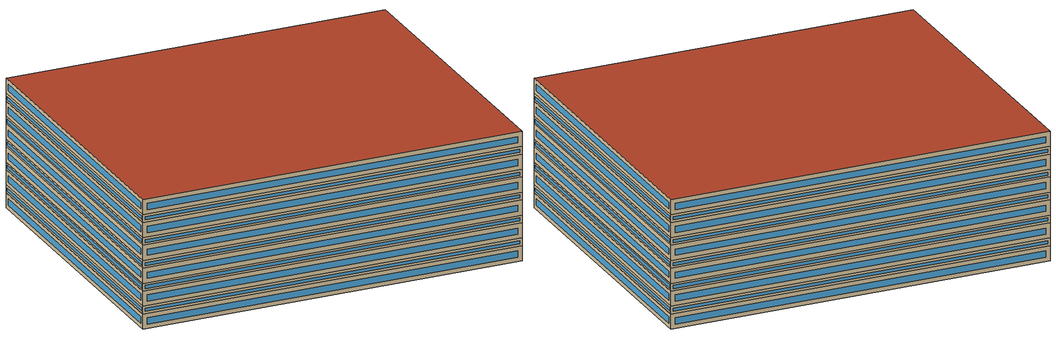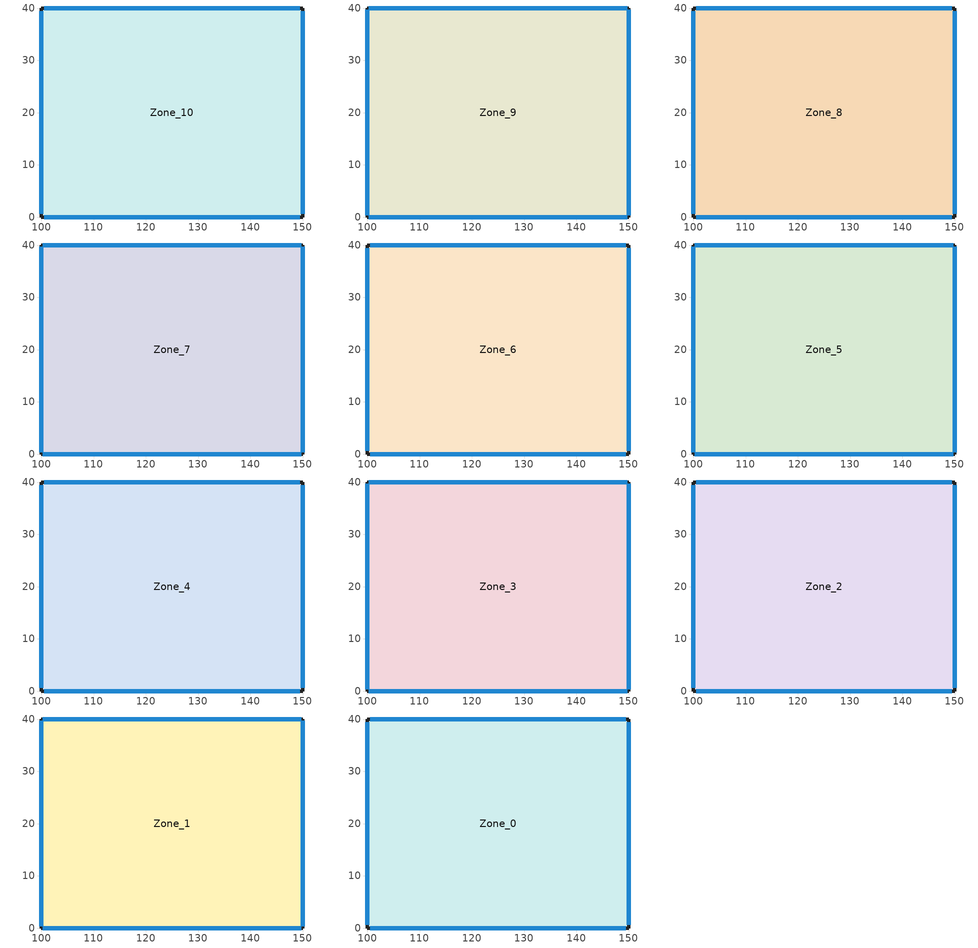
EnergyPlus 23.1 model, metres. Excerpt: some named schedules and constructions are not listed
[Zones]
Zone_10
 floor outside (90.1-2019 Nonresidential CZ 0 Exterior Floor (Mass)): 150,0 100,0 100,40 150,40 z0.5
 wall outside (90.1-2019 Nonresidential CZ 0 Exterior Wall (Mass)): 150,0 150,40 100,40 100,0 150,0 z0.5:2.5
 window (90.1-2019 Nonresidential CZ 0 Glazing (Operable)): 150,0.59 150,39.41 / 149.41,40 100.59,40 / 100,39.41 100,0.59 / 100.59,0 149.41,0 z1.09:1.91
Zone_9
 floor to Zone_10 (Interior Slab (Mass)_FLIPPED): 150,0 100,0 100,40 150,40 z2.5
 wall outside (90.1-2019 Nonresidential CZ 0 Exterior Wall (Mass)): 150,0 150,40 100,40 100,0 150,0 z2.5:3.5
 window (90.1-2019 Nonresidential CZ 0 Glazing (Operable)): 150,0.3 150,39.7 / 149.7,40 100.3,40 / 100,39.7 100,0.3 / 100.3,0 149.7,0 z2.8:3.2
Zone_8
 floor to Zone_9 (Interior Slab (Mass)_FLIPPED): 150,0 100,0 100,40 150,40 z3.5
 wall outside (90.1-2019 Nonresidential CZ 0 Exterior Wall (Mass)): 150,0 150,40 100,40 100,0 150,0 z3.5:5.5
 window (90.1-2019 Nonresidential CZ 0 Glazing (Operable)): 150,0.59 150,39.41 / 149.41,40 100.59,40 / 100,39.41 100,0.59 / 100.59,0 149.41,0 z4.09:4.91
Zone_7
 floor to Zone_8 (Interior Slab (Mass)_FLIPPED): 150,0 100,0 100,40 150,40 z5.5
 wall outside (90.1-2019 Nonresidential CZ 0 Exterior Wall (Mass)): 150,0 150,40 100,40 100,0 150,0 z5.5:6.5
 window (90.1-2019 Nonresidential CZ 0 Glazing (Operable)): 150,0.3 150,39.7 / 149.7,40 100.3,40 / 100,39.7 100,0.3 / 100.3,0 149.7,0 z5.8:6.2
Zone_6
 floor to Zone_7 (Interior Slab (Mass)_FLIPPED): 150,0 100,0 100,40 150,40 z6.5
 wall outside (90.1-2019 Nonresidential CZ 0 Exterior Wall (Mass)): 150,0 150,40 100,40 100,0 150,0 z6.5:8.5
 window (90.1-2019 Nonresidential CZ 0 Glazing (Operable)): 150,0.59 150,39.41 / 149.41,40 100.59,40 / 100,39.41 100,0.59 / 100.59,0 149.41,0 z7.09:7.91
Zone_5
 floor to Zone_6 (Interior Slab (Mass)_FLIPPED): 150,0 100,0 100,40 150,40 z8.5
 wall outside (90.1-2019 Nonresidential CZ 0 Exterior Wall (Mass)): 150,0 150,40 100,40 100,0 150,0 z8.5:9.5
 window (90.1-2019 Nonresidential CZ 0 Glazing (Operable)): 150,0.3 150,39.7 / 149.7,40 100.3,40 / 100,39.7 100,0.3 / 100.3,0 149.7,0 z8.8:9.2
Zone_4
 floor to Zone_5 (Interior Slab (Mass)_FLIPPED): 150,0 100,0 100,40 150,40 z9.5
 wall outside (90.1-2019 Nonresidential CZ 0 Exterior Wall (Mass)): 150,0 150,40 100,40 100,0 150,0 z9.5:11.5
 window (90.1-2019 Nonresidential CZ 0 Glazing (Operable)): 150,0.59 150,39.41 / 149.41,40 100.59,40 / 100,39.41 100,0.59 / 100.59,0 149.41,0 z10.09:10.91
Zone_3
 floor to Zone_4 (Interior Slab (Mass)_FLIPPED): 150,0 100,0 100,40 150,40 z11.5
 wall outside (90.1-2019 Nonresidential CZ 0 Exterior Wall (Mass)): 150,0 150,40 100,40 100,0 150,0 z11.5:12.5
 window (90.1-2019 Nonresidential CZ 0 Glazing (Operable)): 150,0.3 150,39.7 / 149.7,40 100.3,40 / 100,39.7 100,0.3 / 100.3,0 149.7,0 z11.8:12.2
Zone_2
 floor to Zone_3 (Interior Slab (Mass)_FLIPPED): 150,0 100,0 100,40 150,40 z12.5
 wall outside (90.1-2019 Nonresidential CZ 0 Exterior Wall (Mass)): 150,0 150,40 100,40 100,0 150,0 z12.5:14.5
 window (90.1-2019 Nonresidential CZ 0 Glazing (Operable)): 150,0.59 150,39.41 / 149.41,40 100.59,40 / 100,39.41 100,0.59 / 100.59,0 149.41,0 z13.09:13.91
Zone_1
 floor to Zone_2 (Interior Slab (Mass)_FLIPPED): 150,0 100,0 100,40 150,40 z14.5
 wall outside (90.1-2019 Nonresidential CZ 0 Exterior Wall (Mass)): 150,0 150,40 100,40 100,0 150,0 z14.5:15.5
 window (90.1-2019 Nonresidential CZ 0 Glazing (Operable)): 150,0.3 150,39.7 / 149.7,40 100.3,40 / 100,39.7 100,0.3 / 100.3,0 149.7,0 z14.8:15.2
Zone_0
 floor to Zone_1 (Interior Slab (Mass)_FLIPPED): 150,0 100,0 100,40 150,40 z15.5
 wall outside (90.1-2019 Nonresidential CZ 0 Exterior Wall (Mass)): 150,0 150,40 100,40 100,0 150,0 z15.5:17.5
 window (90.1-2019 Nonresidential CZ 0 Glazing (Operable)): 150,0.59 150,39.41 / 149.41,40 100.59,40 / 100,39.41 100,0.59 / 100.59,0 149.41,0 z16.09:16.91
 roof outside (90.1-2019 Nonresidential CZ 0 Exterior Roof (Mass)): 150,0 150,40 100,40 100,0 z17.5
[Schedule:Week:Daily]
NatVentAvail_Zone_7_4: cd11a6d8-bab4-492a-9d1e-e542a4290711, ddddd88b-f37b-4b9b-9d07-3f036db0d2e3, d577d9b9-fdf8-434b-9f1a-40dde07e740e, da89acfc-d4c3-4f8d-9266-3254bd4261c6, ea26364a-384e-46ea-86c5-f9ef55a1e0d9, 0046e9bb-95bd-46a8-b9cc-78eefbc4e09e, ddddd88b-f37b-4b9b-9d07-3f036db0d2e3, cd11a6d8-bab4-492a-9d1e-e542a4290711, cd11a6d8-bab4-492a-9d1e-e542a4290711, cd11a6d8-bab4-492a-9d1e-e542a4290711, cd11a6d8-bab4-492a-9d1e-e542a4290711, cd11a6d8-bab4-492a-9d1e-e542a4290711
NatVentAvail_Zone_7_5: e7683f5f-0d3e-4122-b158-8df8f27fb22b, 8d6bacef-d121-4153-836b-d43db98e2268, c727dada-baa6-44d5-afff-46116fca0f88, e0e91d45-8302-41d6-8f1b-49fabdfba644, 63461c41-86a0-4d01-9f80-0e7ab8e2172f, c38ed216-7daa-4708-9e97-6597667791bb, fbd1d3f1-d7be-4ba4-84a3-233671e34556, e7683f5f-0d3e-4122-b158-8df8f27fb22b, e7683f5f-0d3e-4122-b158-8df8f27fb22b, e7683f5f-0d3e-4122-b158-8df8f27fb22b, e7683f5f-0d3e-4122-b158-8df8f27fb22b, e7683f5f-0d3e-4122-b158-8df8f27fb22b
NatVentAvail_Zone_7_6: 2012a289-c582-4713-8f79-0cada1ee59fe, 61b357f4-f6e6-4925-b387-1de39b7cc1fa, 16310482-787f-4f32-b917-9f2f256dd326, 2bca3579-0208-424a-9a2d-2c40d479f3e5, ee077d23-dd4c-430a-8633-dff9cec15da0, 0155e498-0233-495b-9139-34c61e2aa167, b1ff2ce5-6a89-443a-8d96-e35d44eaa55e, 2012a289-c582-4713-8f79-0cada1ee59fe, 2012a289-c582-4713-8f79-0cada1ee59fe, 2012a289-c582-4713-8f79-0cada1ee59fe, 2012a289-c582-4713-8f79-0cada1ee59fe, 2012a289-c582-4713-8f79-0cada1ee59fe
NatVentAvail_Zone_7_7: 441a60de-76e6-41d9-8fc4-b36bc8ad0eb9, 9c5eb7dc-428e-493d-ad37-161b3c253e11, a5b9ead5-cfc9-4336-bdbb-d0b8135e721f, 1487529c-c1a6-49f0-ba0b-ab5e9efc28d4, bb2bd257-2340-4716-afae-4da5e56529e5, 8cd03d6d-238c-4511-812c-1433cf541540, 8cc6b32d-6a8d-40f0-b2ac-fabc4573d05e, 441a60de-76e6-41d9-8fc4-b36bc8ad0eb9, 441a60de-76e6-41d9-8fc4-b36bc8ad0eb9, 441a60de-76e6-41d9-8fc4-b36bc8ad0eb9, 441a60de-76e6-41d9-8fc4-b36bc8ad0eb9, 441a60de-76e6-41d9-8fc4-b36bc8ad0eb9
NatVentAvail_Zone_7_8: 9e5a9277-8138-496c-9870-aba054b8bbb3, cc070876-0b8b-4729-b892-d7a399babd0d, e7384085-cd6c-491b-a54b-07c8b07f2257, 0553d18e-29e9-41c0-aea9-9765b4be9c8a, 0701a870-545e-4978-9d7f-aedff17e0eff, f5d92141-383b-489d-96bc-80b6229a566e, 3c8b651d-c98e-4425-a7c7-2414b5bc7adb, 9e5a9277-8138-496c-9870-aba054b8bbb3, 9e5a9277-8138-496c-9870-aba054b8bbb3, 9e5a9277-8138-496c-9870-aba054b8bbb3, 9e5a9277-8138-496c-9870-aba054b8bbb3, 9e5a9277-8138-496c-9870-aba054b8bbb3
NatVentAvail_Zone_7_9: 5d816ed7-7ec9-4921-8c64-4ab1ba523694, 5706f158-a4fa-4eb1-9bf6-1d89ef393a92, 3c8b651d-c98e-4425-a7c7-2414b5bc7adb, 90e9008a-d9ee-4a4a-ad77-8e75c3ea5551, bcbe1dac-ba0a-4867-b969-050dd3c67b92, 861d7f75-d597-4b61-a670-80d24de7f505, 533eb107-4d55-4b3d-b9c1-9081a1b2ad70, 5d816ed7-7ec9-4921-8c64-4ab1ba523694, 5d816ed7-7ec9-4921-8c64-4ab1ba523694, 5d816ed7-7ec9-4921-8c64-4ab1ba523694, 5d816ed7-7ec9-4921-8c64-4ab1ba523694, 5d816ed7-7ec9-4921-8c64-4ab1ba523694
NatVentAvail_Zone_7_10: 29761272-e0ad-41cc-b166-6d65ba07453a, 3c8b651d-c98e-4425-a7c7-2414b5bc7adb, 5442293f-f91a-44d3-aca9-54e1044a5361, 228d463a-bd59-4096-96db-764a2e6041d5, 5f05e015-a1a5-43ac-91ea-b073f0a32884, c8410929-2962-4582-9b9e-6fef1bb27cd6, e46c92d8-9320-4969-bb58-45d195726c85, 29761272-e0ad-41cc-b166-6d65ba07453a, 29761272-e0ad-41cc-b166-6d65ba07453a, 29761272-e0ad-41cc-b166-6d65ba07453a, 29761272-e0ad-41cc-b166-6d65ba07453a, 29761272-e0ad-41cc-b166-6d65ba07453a
NatVentAvail_Zone_7_11: 3c8b651d-c98e-4425-a7c7-2414b5bc7adb, 8a0b7107-8c65-429b-9f7a-174384472d6b, 51510923-d556-40c4-8523-ab76850dcf2d, abd7b270-852f-4712-85e1-38d5c272b64e, 03efa6d5-eb4d-45a4-aeba-88b06c3680c1, bf260229-1670-42ea-b5f7-5926d781914f, 38b442d9-42bd-49e2-9b0e-d9eacc9469b6, 3c8b651d-c98e-4425-a7c7-2414b5bc7adb, 3c8b651d-c98e-4425-a7c7-2414b5bc7adb, 3c8b651d-c98e-4425-a7c7-2414b5bc7adb, 3c8b651d-c98e-4425-a7c7-2414b5bc7adb, 3c8b651d-c98e-4425-a7c7-2414b5bc7adb
NatVentAvail_Zone_7_12: 5486d40b-60dd-43bb-90ff-bdbaf3b1c0cc, 16dfc5ad-2d77-4d44-8b7b-ffe988ac7b98, 44794eae-6624-4630-b60d-3a43cc081643, 36b5e332-80bd-47ca-b256-b5ccfd1804e3, b16cacf9-4dbe-4619-8d1e-a936f71a4e2a, cf064be3-f906-4d87-920c-62beb6c4aece, 34023c66-c1a8-42af-ad6d-a534260bd086, 5486d40b-60dd-43bb-90ff-bdbaf3b1c0cc, 5486d40b-60dd-43bb-90ff-bdbaf3b1c0cc, 5486d40b-60dd-43bb-90ff-bdbaf3b1c0cc, 5486d40b-60dd-43bb-90ff-bdbaf3b1c0cc, 5486d40b-60dd-43bb-90ff-bdbaf3b1c0cc
NatVentAvail_Zone_7_13: 5c3b286f-1d26-4d4e-99fb-e6666a114488, 389d1706-ea7a-4fec-bf17-04ad5032a252, e1e185e6-d1d1-4fb3-a614-2d222b9df8ed, ce19ea9c-11f0-443f-8a07-bc1764a020de, c3f9e9fc-4c1d-4a4f-92d3-65145de2192d, 1d3275e5-c30b-43f7-ac50-d3cffa74311b, 9eaab3bd-a969-475b-a4f9-b240ccb4fb1c, 5c3b286f-1d26-4d4e-99fb-e6666a114488, 5c3b286f-1d26-4d4e-99fb-e6666a114488, 5c3b286f-1d26-4d4e-99fb-e6666a114488, 5c3b286f-1d26-4d4e-99fb-e6666a114488, 5c3b286f-1d26-4d4e-99fb-e6666a114488
NatVentAvail_Zone_7_14: 6aa7ceb0-05ec-4df6-8b5e-9304e8ae0848, 5b8156b7-62de-4e90-90f7-688594c08240, 25f348e3-88a7-4637-ac97-b21f32f00591, dd50aba4-0840-4921-93eb-a2a34588f9db, f4c6a370-7503-451f-a317-5b892f8fed1f, d944d27d-fa58-436f-9891-4d6468ff006a, 0801755e-3a14-4d28-b190-51b65b7c6972, 6aa7ceb0-05ec-4df6-8b5e-9304e8ae0848, 6aa7ceb0-05ec-4df6-8b5e-9304e8ae0848, 6aa7ceb0-05ec-4df6-8b5e-9304e8ae0848, 6aa7ceb0-05ec-4df6-8b5e-9304e8ae0848, 6aa7ceb0-05ec-4df6-8b5e-9304e8ae0848
NatVentAvail_Zone_7_15: 4d790352-f241-4465-a1c9-8d3fa905b37d, b5cbda66-2a4b-44b2-9427-f97161779084, 81ee3beb-e6c9-4c8a-94a6-eea2ce6ca127, 0fe831b4-e945-4b21-ac06-86a2e420b340, 107dd9b6-99c2-454c-98bf-151203f193b4, 965dfd98-d897-4b1b-82d7-6d190c2a5783, 981da446-f661-418b-bad6-c44da85f8fd6, 4d790352-f241-4465-a1c9-8d3fa905b37d, 4d790352-f241-4465-a1c9-8d3fa905b37d, 4d790352-f241-4465-a1c9-8d3fa905b37d, 4d790352-f241-4465-a1c9-8d3fa905b37d, 4d790352-f241-4465-a1c9-8d3fa905b37d
NatVentAvail_Zone_7_16: 36b6b573-4a96-4d0b-8e77-efa3b74ed80b, 0a688ba4-f194-48fc-bb29-99affeb4ab32, ab9ab2d3-8e51-4791-8a28-84e0216b49d3, 464cafb1-38df-4720-87f8-e1bb1a74a3ea, b12b8b05-7687-4f5f-b68b-0984655fbda7, afb21ea7-b0eb-4651-8a09-86541ffde80d, 35d706db-c863-4c91-84cc-fd7ea19d3668, 36b6b573-4a96-4d0b-8e77-efa3b74ed80b, 36b6b573-4a96-4d0b-8e77-efa3b74ed80b, 36b6b573-4a96-4d0b-8e77-efa3b74ed80b, 36b6b573-4a96-4d0b-8e77-efa3b74ed80b, 36b6b573-4a96-4d0b-8e77-efa3b74ed80b
NatVentAvail_Zone_7_17: 6ae1636e-50b3-4744-9ed0-72bb3a42bc24, 9f79c3d5-9f57-4e58-b64b-06712d6750b4, 97cf40db-42a0-4674-b331-b7e7e0212a66, e7a281bd-52c2-46c5-981f-dd0cb92ea178, 7f67dde3-fd44-43a5-ae8e-7bce3e8b8209, 7fdfdc23-0243-4143-a8e6-868808dfdf1d, 0d68053c-4ef4-483f-9c57-2b8f5c96b454, 6ae1636e-50b3-4744-9ed0-72bb3a42bc24, 6ae1636e-50b3-4744-9ed0-72bb3a42bc24, 6ae1636e-50b3-4744-9ed0-72bb3a42bc24, 6ae1636e-50b3-4744-9ed0-72bb3a42bc24, 6ae1636e-50b3-4744-9ed0-72bb3a42bc24
NatVentAvail_Zone_7_18: 5113a5bf-3636-4123-859d-b40991536007, 0df1e188-010b-43fc-a4f3-94dedfedb555, a66d3784-76fb-480e-9c5c-eacac7354f4e, 5113a5bf-3636-4123-859d-b40991536007, a38c40e8-4b9f-40cc-89c9-3f527a651479, ce39c80a-dfce-4739-b439-57e8b3f316f5, 1e8849f0-73f7-4f86-958c-54813f378a1c, 5113a5bf-3636-4123-859d-b40991536007, 5113a5bf-3636-4123-859d-b40991536007, 5113a5bf-3636-4123-859d-b40991536007, 5113a5bf-3636-4123-859d-b40991536007, 5113a5bf-3636-4123-859d-b40991536007
NatVentAvail_Zone_7_19: c13c6df3-21c5-4717-808f-02a3021f502a, 305d7304-1fed-4c40-adf9-8c9eb345a468, 77b4f36d-e4f1-4b57-99db-5acffe8e3edd, 33e826da-1d74-467d-9500-9a01f19572ca, 5947a85f-327f-4c9e-b6ca-9c558c75b040, 404f14c3-9a89-4b0e-b94c-c49ec595336b, dc2885b1-d152-4bc4-bffc-7600fb6e98eb, c13c6df3-21c5-4717-808f-02a3021f502a, c13c6df3-21c5-4717-808f-02a3021f502a, c13c6df3-21c5-4717-808f-02a3021f502a, c13c6df3-21c5-4717-808f-02a3021f502a, c13c6df3-21c5-4717-808f-02a3021f502a
NatVentAvail_Zone_7_20: 217e7899-5055-4b25-ac84-e2c41d29c7c9, 7689447a-75ff-4315-9298-2fef36f5e542, c13c6df3-21c5-4717-808f-02a3021f502a, 39518dd0-0a15-466f-8698-f2fcd11dc8e4, dac235e0-7113-4277-a2cd-19b58b9e29c5, 0c8ffd00-6de5-4edf-91cc-03f62ec489fd, 514084f3-612d-4528-b355-44eccd3a25ff, 217e7899-5055-4b25-ac84-e2c41d29c7c9, 217e7899-5055-4b25-ac84-e2c41d29c7c9, 217e7899-5055-4b25-ac84-e2c41d29c7c9, 217e7899-5055-4b25-ac84-e2c41d29c7c9, 217e7899-5055-4b25-ac84-e2c41d29c7c9
NatVentAvail_Zone_7_21: bbdb9603-99d2-4945-a40f-8860eb3ecb7d, 8d6bacef-d121-4153-836b-d43db98e2268, 94c58baa-f86b-4e07-865e-fc9b777fd29d, 61f6c040-2eff-4334-87d1-fc18078c5b4d, 59482c30-193f-4170-9cd4-c04cce58f25a, dff8ce78-3911-4fba-817b-a22ae2c3f98f, f5549e9f-609d-44f8-a2a9-94b6d35d4bca, bbdb9603-99d2-4945-a40f-8860eb3ecb7d, bbdb9603-99d2-4945-a40f-8860eb3ecb7d, bbdb9603-99d2-4945-a40f-8860eb3ecb7d, bbdb9603-99d2-4945-a40f-8860eb3ecb7d, bbdb9603-99d2-4945-a40f-8860eb3ecb7d
NatVentAvail_Zone_7_22: a7ceca8a-c546-48e0-a49a-66e985bab7ce, 4c31b20d-aebd-454c-a06c-ca2151f39a32, d2448db6-488a-4a78-88ed-6c50265b5727, fddbf843-3269-4088-a56a-ea9a8b57fce7, a091f151-3cc8-4179-bd07-ea14b89d2584, 309667cc-af2f-4954-85bc-5c148a350b4a, f7465ff5-cc3b-4403-82c9-82521ef3cb90, a7ceca8a-c546-48e0-a49a-66e985bab7ce, a7ceca8a-c546-48e0-a49a-66e985bab7ce, a7ceca8a-c546-48e0-a49a-66e985bab7ce, a7ceca8a-c546-48e0-a49a-66e985bab7ce, a7ceca8a-c546-48e0-a49a-66e985bab7ce
NatVentAvail_Zone_7_23: a37b6e2a-0b01-4be9-abde-c9a7e50fff57, 64af5c70-5bf6-4414-868a-aae0d8de75f1, d2753aed-8bd0-44d8-b8ba-95bffa349c98, e2d6ea25-2069-40e1-ac35-d38591f07445, ecf8494b-724b-47e2-93fa-eef81896fb22, 675fdf3b-1948-4db6-8461-dd9e7f851686, bfd27253-1e88-4db9-a547-6b67a0326282, a37b6e2a-0b01-4be9-abde-c9a7e50fff57, a37b6e2a-0b01-4be9-abde-c9a7e50fff57, a37b6e2a-0b01-4be9-abde-c9a7e50fff57, a37b6e2a-0b01-4be9-abde-c9a7e50fff57, a37b6e2a-0b01-4be9-abde-c9a7e50fff57
NatVentAvail_Zone_7_24: b93c05da-d4b0-4c7a-b758-abe094ef43ff, f001b130-6864-4a26-a186-3d0550707097, 260bea38-ade5-45ec-9420-220252a88d2f, 67cfce1b-67b5-408d-83be-aefd08ee203e, 616ad2bf-a039-41cd-b244-2cab9aa1ef49, 6fb2b325-2aa9-4cae-8f23-e3aefd9e032a, f981b8bb-7628-4128-9e6d-447b9c2dce20, b93c05da-d4b0-4c7a-b758-abe094ef43ff, b93c05da-d4b0-4c7a-b758-abe094ef43ff, b93c05da-d4b0-4c7a-b758-abe094ef43ff, b93c05da-d4b0-4c7a-b758-abe094ef43ff, b93c05da-d4b0-4c7a-b758-abe094ef43ff
NatVentAvail_Zone_7_25: 7f40aeb7-40bd-43a4-87c5-829052f96f2a, fc1c15fd-3dac-4f9e-ac78-36abc2bbc8bd, 2b397f9f-8be1-4396-8707-4f27285c48cf, 2e93ee6d-e37c-44d7-8bca-475cb316ff39, 990738c9-1a13-4dbd-9950-d3bd443f5e2b, 8eabed46-931b-45d4-8ea9-f741d7afc4ee, 0f4a1411-a0a9-40aa-88fc-0aff350cfef5, 7f40aeb7-40bd-43a4-87c5-829052f96f2a, 7f40aeb7-40bd-43a4-87c5-829052f96f2a, 7f40aeb7-40bd-43a4-87c5-829052f96f2a, 7f40aeb7-40bd-43a4-87c5-829052f96f2a, 7f40aeb7-40bd-43a4-87c5-829052f96f2a
NatVentAvail_Zone_7_26: 7254c260-7541-4c19-9257-f388feefce90, 975aa7ff-02eb-483d-be76-ad0f34c29852, 97f5443f-9b6a-4775-b046-c8568bd01e0e, a2dfd73e-951b-468a-ac48-e4751dea54f7, c8cd9b5a-f22e-4921-ae7e-5881e1d37cd3, 00fdeef9-6faa-4273-8460-125f11a61146, 1a595c09-6183-4eb8-a685-57b04c73c9bf, 7254c260-7541-4c19-9257-f388feefce90, 7254c260-7541-4c19-9257-f388feefce90, 7254c260-7541-4c19-9257-f388feefce90, 7254c260-7541-4c19-9257-f388feefce90, 7254c260-7541-4c19-9257-f388feefce90
NatVentAvail_Zone_7_27: 288ad74d-457c-4b72-9a9f-1c8f54eba1e6, e2d2d475-c66f-411f-936a-7c8e9b585f2b, cb7e893d-69a6-4bff-9fac-7a9847c9e681, ee3fedfa-7a07-4b64-ba15-c7b13fa5883b, 5469c3c0-8e1c-48d1-910a-f3cba5436e64, a8e89225-d9eb-4a0a-a856-771d4e6f2f2c, 06ad9c30-ef6e-47a1-a0b0-9599dd31f448, 288ad74d-457c-4b72-9a9f-1c8f54eba1e6, 288ad74d-457c-4b72-9a9f-1c8f54eba1e6, 288ad74d-457c-4b72-9a9f-1c8f54eba1e6, 288ad74d-457c-4b72-9a9f-1c8f54eba1e6, 288ad74d-457c-4b72-9a9f-1c8f54eba1e6
NatVentAvail_Zone_7_28: d80e90af-589b-43bb-b88a-c8fc7f86555a, e2495a7b-3557-4f34-a79a-8bb84a395f04, a6f10251-181e-4d9f-8642-d4905c0fa19c, 83df80be-4a06-49b6-abc3-09a4a07ff74b, e7a281bd-52c2-46c5-981f-dd0cb92ea178, 3a408d6b-6706-4f19-9da4-175efdc346c1, bbdb9603-99d2-4945-a40f-8860eb3ecb7d, d80e90af-589b-43bb-b88a-c8fc7f86555a, d80e90af-589b-43bb-b88a-c8fc7f86555a, d80e90af-589b-43bb-b88a-c8fc7f86555a, d80e90af-589b-43bb-b88a-c8fc7f86555a, d80e90af-589b-43bb-b88a-c8fc7f86555a
NatVentAvail_Zone_7_29: 76ea2deb-3a98-498d-b5d3-83188b9adfd5, 51b88822-a988-4789-91b6-81b324833c6f, 24ed91e4-add4-4406-9937-6e0c70eb6394, 49316db7-593b-4673-a474-59197a7b1b01, e7a281bd-52c2-46c5-981f-dd0cb92ea178, e7a281bd-52c2-46c5-981f-dd0cb92ea178, 5ff06012-698c-4b8d-92ce-bd57898b1fdf, 76ea2deb-3a98-498d-b5d3-83188b9adfd5, 76ea2deb-3a98-498d-b5d3-83188b9adfd5, 76ea2deb-3a98-498d-b5d3-83188b9adfd5, 76ea2deb-3a98-498d-b5d3-83188b9adfd5, 76ea2deb-3a98-498d-b5d3-83188b9adfd5
NatVentAvail_Zone_7_30: 6d4f6ddf-91d3-466e-917f-9082039be961, 3c8b651d-c98e-4425-a7c7-2414b5bc7adb, 88ce0cd5-ef56-4b29-860a-b077dc0acaac, 19ab8196-e835-4e14-8224-0e0e2faa170b, 51bea33f-3ec7-47fd-b0b6-314792ea5e7d, 4a491d06-1568-4bd6-ad5c-b0ddd39c625f, 09d4aaac-a222-403c-96c6-562b6c143c8e, 6d4f6ddf-91d3-466e-917f-9082039be961, 6d4f6ddf-91d3-466e-917f-9082039be961, 6d4f6ddf-91d3-466e-917f-9082039be961, 6d4f6ddf-91d3-466e-917f-9082039be961, 6d4f6ddf-91d3-466e-917f-9082039be961
NatVentAvail_Zone_7_31: 08b02658-76b2-4b86-bd93-ddacbb11fa89, 39518dd0-0a15-466f-8698-f2fcd11dc8e4, 24ed91e4-add4-4406-9937-6e0c70eb6394, 8e26ca55-ed77-4f99-8675-7e725032b6c5, 56324009-1315-4375-bfbb-6722f60f8826, 3ea86236-a702-47e3-8e0d-a12033049186, 59f253c3-886c-497e-8655-a8acbb058e50, 08b02658-76b2-4b86-bd93-ddacbb11fa89, 08b02658-76b2-4b86-bd93-ddacbb11fa89, 08b02658-76b2-4b86-bd93-ddacbb11fa89, 08b02658-76b2-4b86-bd93-ddacbb11fa89, 08b02658-76b2-4b86-bd93-ddacbb11fa89
NatVentAvail_Zone_7_32: bfbba250-1cfe-49cc-baa1-2a7f3d2062b8, 64e8c2a3-39b4-4f80-b981-4350c4fa29a9, bde229f1-f247-4455-9d0f-cf9f7d2f75bd, 3ead279e-94c7-4aca-9ef9-97f1ea18fa04, 61543029-a467-43b4-84b0-0e6fa0097de7, 967d349e-d181-4d60-a15c-066234133871, f8ea0cde-5d29-42fe-99d1-4bdac3931485, bfbba250-1cfe-49cc-baa1-2a7f3d2062b8, bfbba250-1cfe-49cc-baa1-2a7f3d2062b8, bfbba250-1cfe-49cc-baa1-2a7f3d2062b8, bfbba250-1cfe-49cc-baa1-2a7f3d2062b8, bfbba250-1cfe-49cc-baa1-2a7f3d2062b8
NatVentAvail_Zone_7_33: 9d8af321-a780-4590-8d0e-a462cbd2782f, b331773e-9563-404a-8105-c508cc4a80a7, 105e578c-39fa-415f-b716-2e00edc91201, 4e189082-ce70-4316-bac2-4349eb797ff1, 7cb3a097-342b-4ee2-8d1c-7d726f142fce, 94c58baa-f86b-4e07-865e-fc9b777fd29d, c78975c9-af95-438a-b1b9-3ec9c43d1728, 9d8af321-a780-4590-8d0e-a462cbd2782f, 9d8af321-a780-4590-8d0e-a462cbd2782f, 9d8af321-a780-4590-8d0e-a462cbd2782f, 9d8af321-a780-4590-8d0e-a462cbd2782f, 9d8af321-a780-4590-8d0e-a462cbd2782f
NatVentAvail_Zone_7_34: 19656c4a-73a8-42ce-bc73-1936e13a9b17, a5eed6eb-7845-4bce-a64f-499fe1fc977d, f5dad141-542a-48d2-b0c4-1b4ec5e46d7d, 9329e68a-2e65-4d1e-9fd8-4b7cfb59a1c5, 9945b6db-7c43-4eef-b257-461fecd890eb, e0b4ecd6-dd4a-461d-a41e-b6066fcd006b, 8c8cd6b4-05ff-423a-a179-7f283f102131, 19656c4a-73a8-42ce-bc73-1936e13a9b17, 19656c4a-73a8-42ce-bc73-1936e13a9b17, 19656c4a-73a8-42ce-bc73-1936e13a9b17, 19656c4a-73a8-42ce-bc73-1936e13a9b17, 19656c4a-73a8-42ce-bc73-1936e13a9b17
NatVentAvail_Zone_7_35: 3e52ead4-57af-4b8b-a33e-194f56119c82, 994c9187-010f-49c9-a565-14e2f839baa9, 3ae7b580-9877-4d38-86a1-b7ff7554ca40, c5aeec02-a43e-4bac-ba74-ecad6c466308, b1ff2ce5-6a89-443a-8d96-e35d44eaa55e, 08cdff39-bd2a-43c5-aa59-b8ef5b7663d0, f6db0dd1-6b82-4d6d-9330-5ccdcdecd233, 3e52ead4-57af-4b8b-a33e-194f56119c82, 3e52ead4-57af-4b8b-a33e-194f56119c82, 3e52ead4-57af-4b8b-a33e-194f56119c82, 3e52ead4-57af-4b8b-a33e-194f56119c82, 3e52ead4-57af-4b8b-a33e-194f56119c82
NatVentAvail_Zone_7_36: 4ec0039d-1b7a-4eb6-8737-df491c041be9, 217e7899-5055-4b25-ac84-e2c41d29c7c9, 379cec46-7375-4787-a3ea-59b6d851809c, fd88582d-4a79-496f-842d-53a4951aaa6e, 24ca39fd-c9a7-49e4-b664-244fa4524e71, 78da4b78-4c2f-4f66-a876-360ef1b501aa, 2b397f9f-8be1-4396-8707-4f27285c48cf, 4ec0039d-1b7a-4eb6-8737-df491c041be9, 4ec0039d-1b7a-4eb6-8737-df491c041be9, 4ec0039d-1b7a-4eb6-8737-df491c041be9, 4ec0039d-1b7a-4eb6-8737-df491c041be9, 4ec0039d-1b7a-4eb6-8737-df491c041be9
NatVentAvail_Zone_7_37: e7a281bd-52c2-46c5-981f-dd0cb92ea178, b8805d62-9d17-4009-af3e-fc602884618f, 6cf39b9c-fc03-4b23-b99c-0532eb88eb77, 7579637a-08e5-423b-8ea7-baa055306e46, 946d18d2-8286-4fa9-85be-0205dd396625, 376c1599-d0a1-46f3-9493-42d7791fb4d7, df630b5f-5f00-4fbf-bfa5-132ac7efb88c, e7a281bd-52c2-46c5-981f-dd0cb92ea178, e7a281bd-52c2-46c5-981f-dd0cb92ea178, e7a281bd-52c2-46c5-981f-dd0cb92ea178, e7a281bd-52c2-46c5-981f-dd0cb92ea178, e7a281bd-52c2-46c5-981f-dd0cb92ea178
NatVentAvail_Zone_7_38: 64ad1f8c-05bd-487c-b22d-56ffead7ba04, b61adb68-b918-4747-b5d9-bdfe9abeb912, 4ec0039d-1b7a-4eb6-8737-df491c041be9, 8e375b2b-a891-4bdd-8b80-f3da677526f3, c23cba38-598c-4169-b744-e83a8cdb6729, d3552a68-e5e8-4bd8-a2a7-ada559d29e74, 3543f37b-078f-459d-8035-ebed69901573, 64ad1f8c-05bd-487c-b22d-56ffead7ba04, 64ad1f8c-05bd-487c-b22d-56ffead7ba04, 64ad1f8c-05bd-487c-b22d-56ffead7ba04, 64ad1f8c-05bd-487c-b22d-56ffead7ba04, 64ad1f8c-05bd-487c-b22d-56ffead7ba04
NatVentAvail_Zone_7_39: 2ba26b7c-ec20-4d35-9d4d-c5aa899999db, 413e2c8c-dfcb-4d5b-8417-67235d4ff455, e0b2708d-d036-4065-8009-799a6ab6b869, 348c67b5-45d8-454e-a031-27df1e91040f, 7ef56c1d-9063-41ca-89f9-c9e5686adbaa, 6f386ad1-5483-4561-926f-fee2ae327a0c, e7a281bd-52c2-46c5-981f-dd0cb92ea178, 2ba26b7c-ec20-4d35-9d4d-c5aa899999db, 2ba26b7c-ec20-4d35-9d4d-c5aa899999db, 2ba26b7c-ec20-4d35-9d4d-c5aa899999db, 2ba26b7c-ec20-4d35-9d4d-c5aa899999db, 2ba26b7c-ec20-4d35-9d4d-c5aa899999db
NatVentAvail_Zone_7_40: 49316db7-593b-4673-a474-59197a7b1b01, 1ff4f55e-eb00-4cd6-aeb0-2d0123ac9bb8, 88ab5710-4397-4999-aae0-e881b17e4276, 4d286701-b92c-455e-b894-5453b1821da1, 3ac1dbba-62e1-4b42-843b-0831d408b5fa, 215fbbbf-0d91-4de5-9062-f723caeb6d96, 32cde240-e5fa-4eca-93c0-b3b2998749a0, 49316db7-593b-4673-a474-59197a7b1b01, 49316db7-593b-4673-a474-59197a7b1b01, 49316db7-593b-4673-a474-59197a7b1b01, 49316db7-593b-4673-a474-59197a7b1b01, 49316db7-593b-4673-a474-59197a7b1b01
NatVentAvail_Zone_7_41: 6f28c7cb-3fd8-4e08-998a-bdea174bcc86, f3d3fc48-a54b-4110-8d26-9df699d76dc6, 6e4e8352-0c73-4fca-8a74-9517e038c92e, 99579549-4a20-4b31-81c6-d9f0dc9459b8, 37744ef3-2540-4f8f-82d6-f57c2db8f54f, 315e8d59-c7a6-4108-a425-9f52c9d7d485, 1adca1df-f87a-410c-acf9-034743cee1dd, 6f28c7cb-3fd8-4e08-998a-bdea174bcc86, 6f28c7cb-3fd8-4e08-998a-bdea174bcc86, 6f28c7cb-3fd8-4e08-998a-bdea174bcc86, 6f28c7cb-3fd8-4e08-998a-bdea174bcc86, 6f28c7cb-3fd8-4e08-998a-bdea174bcc86
NatVentAvail_Zone_7_42: a7328972-b9bf-471a-a11c-f1c995075a82, 9cfb7f4e-4dc2-47ca-a554-8c610cbaf224, 7a431888-ab05-4895-86a7-ffc0a3587de8, 4091606e-c31f-4823-bc00-43d65248395d, b7e57ab2-a489-4fb2-8cde-1d494b646a68, 2216343d-3841-40f2-a49f-6097f0f677be, e343d537-4d09-4cd6-b268-66b1de04febb, a7328972-b9bf-471a-a11c-f1c995075a82, a7328972-b9bf-471a-a11c-f1c995075a82, a7328972-b9bf-471a-a11c-f1c995075a82, a7328972-b9bf-471a-a11c-f1c995075a82, a7328972-b9bf-471a-a11c-f1c995075a82
NatVentAvail_Zone_7_43: 3af410d3-c99c-4589-bc73-c9e9a6c0ab73, ca0514e6-15e5-43fc-9152-7c261e085220, a3b6db8e-9f9d-4135-82da-a6ac005a2d3a, d63bd568-5a6c-4449-b586-2ac1449fe94d, b1ce6598-c29e-4220-954f-77b5fde9ebf7, 2eeebe14-c9ee-4bc4-a164-070da2258496, 9161901d-0f7a-4078-8593-f09987c7db97, 3af410d3-c99c-4589-bc73-c9e9a6c0ab73, 3af410d3-c99c-4589-bc73-c9e9a6c0ab73, 3af410d3-c99c-4589-bc73-c9e9a6c0ab73, 3af410d3-c99c-4589-bc73-c9e9a6c0ab73, 3af410d3-c99c-4589-bc73-c9e9a6c0ab73
NatVentAvail_Zone_7_44: f20dfdc0-ebca-4051-904d-1e82afc3a595, 11bf2a74-0d18-48e4-8699-6777100bd28d, 9ea961b2-ac5c-4bc3-9e1a-967c93119fe7, 5d2b21ac-12a4-41b7-ad59-ca25f72bc6d4, 90a8540f-f645-4c42-afb4-43ef4d00fa04, 1b20a4ab-f55f-48fa-91a1-428f9ab924bf, bd81117e-db5f-4612-9e33-ac1c85f2e500, f20dfdc0-ebca-4051-904d-1e82afc3a595, f20dfdc0-ebca-4051-904d-1e82afc3a595, f20dfdc0-ebca-4051-904d-1e82afc3a595, f20dfdc0-ebca-4051-904d-1e82afc3a595, f20dfdc0-ebca-4051-904d-1e82afc3a595
NatVentAvail_Zone_7_45: 9561be1d-9728-4a63-9683-414e658ba770, 3c8b651d-c98e-4425-a7c7-2414b5bc7adb, b33bd7bf-34ac-49fa-a721-d53ede74d103, 36e1c470-c337-4b16-b0d2-bbd79bc27b91, e0b2708d-d036-4065-8009-799a6ab6b869, 1e1ed1b8-60ca-4858-92fd-03c2e15c98fc, 9561be1d-9728-4a63-9683-414e658ba770, 9561be1d-9728-4a63-9683-414e658ba770, 9561be1d-9728-4a63-9683-414e658ba770, 9561be1d-9728-4a63-9683-414e658ba770, 9561be1d-9728-4a63-9683-414e658ba770, 9561be1d-9728-4a63-9683-414e658ba770
NatVentAvail_Zone_7_46: 9b530ce9-eca5-4026-a7f3-7d5d08ebb73a, 9cfb7f4e-4dc2-47ca-a554-8c610cbaf224, efc2627a-638b-44db-a32b-ba7aabb29f3e, b9acaa56-f80d-405e-ac9f-cb2e204cb968, ae0897ba-8887-4847-a761-27c239ed7601, 3297a3ee-9c46-4016-8248-e6be1df6c419, ab1614ab-8b7d-4aa1-94da-80e3146759a0, 9b530ce9-eca5-4026-a7f3-7d5d08ebb73a, 9b530ce9-eca5-4026-a7f3-7d5d08ebb73a, 9b530ce9-eca5-4026-a7f3-7d5d08ebb73a, 9b530ce9-eca5-4026-a7f3-7d5d08ebb73a, 9b530ce9-eca5-4026-a7f3-7d5d08ebb73a
NatVentAvail_Zone_7_47: 515cca9f-4e25-4a83-8ddb-3425e52cfe38, 09789c35-cfb8-4bbf-a665-055d4ddc3414, 70b5d770-b65c-47d5-880c-bd9f8c16a181, cad569ce-6c94-44cb-8b06-e0dfcd3f8ebc, e02675c0-2145-4f2d-b866-b4437324e750, abe05051-f22d-4b8d-bc26-82020d40070c, cb54f970-1888-41eb-9152-91167afa7c9f, 515cca9f-4e25-4a83-8ddb-3425e52cfe38, 515cca9f-4e25-4a83-8ddb-3425e52cfe38, 515cca9f-4e25-4a83-8ddb-3425e52cfe38, 515cca9f-4e25-4a83-8ddb-3425e52cfe38, 515cca9f-4e25-4a83-8ddb-3425e52cfe38
NatVentAvail_Zone_7_48: 54c90973-5cc0-41e0-a3f7-258a48d5af04, 6780341f-c2db-469e-bb10-98202515659c, bec4e297-1fd8-41f1-bc3c-21d9c0d6a49e, 22b1dbbe-48a8-486d-a650-da732dd629e4, 5a30dced-8725-4129-b743-637dbfeefdcf, 8baa16bb-a770-4d34-814c-a8187f6184e9, 195f32c6-d95c-4cea-ad76-a6efbabf8828, 54c90973-5cc0-41e0-a3f7-258a48d5af04, 54c90973-5cc0-41e0-a3f7-258a48d5af04, 54c90973-5cc0-41e0-a3f7-258a48d5af04, 54c90973-5cc0-41e0-a3f7-258a48d5af04, 54c90973-5cc0-41e0-a3f7-258a48d5af04
NatVentAvail_Zone_7_49: 5535dfd7-1840-4866-b553-4c7d2a079241, 7ac7f299-17b0-4f22-873a-43e742d2bf2f, bcfb64e9-810d-47e1-8773-46ee2ec71daf, e0ab2e9f-16b6-4b2d-a3f6-866f0204b712, ece5d0b2-caa5-42af-8b0c-2044de4c1a93, 681e4c00-ee07-4746-bba2-828fb4a86f7a, 19106470-ebe0-4fd6-aba5-e244b25a6a50, 5535dfd7-1840-4866-b553-4c7d2a079241, 5535dfd7-1840-4866-b553-4c7d2a079241, 5535dfd7-1840-4866-b553-4c7d2a079241, 5535dfd7-1840-4866-b553-4c7d2a079241, 5535dfd7-1840-4866-b553-4c7d2a079241
NatVentAvail_Zone_7_50: 061ec2b3-2852-460e-8bc0-9fd7884f8d77, 88ab5710-4397-4999-aae0-e881b17e4276, 3f37206c-4197-45cd-98ea-0984f4deacec, 72450507-12fe-49ff-b89a-2fc7617f1e69, bfb82fbf-b47d-4d48-ae5d-551a76c600b6, 8aab0947-abcf-4301-870c-0dd4ea232bfe, 716afb38-1443-430a-b722-17b5f5ea314b, 061ec2b3-2852-460e-8bc0-9fd7884f8d77, 061ec2b3-2852-460e-8bc0-9fd7884f8d77, 061ec2b3-2852-460e-8bc0-9fd7884f8d77, 061ec2b3-2852-460e-8bc0-9fd7884f8d77, 061ec2b3-2852-460e-8bc0-9fd7884f8d77
NatVentAvail_Zone_7_51: f649436d-c745-4121-b6a8-7e4811c78565, 6a90260f-5a77-45cd-af74-3d8e9420df5e, e83e513a-5cc3-4951-919f-0acb3c551088, 21332c96-ee0f-4f07-8ed8-9d81e801c9cd, a8efd32e-b182-4a8a-838c-d9f33b935da4, 96f2065a-acc6-4bd9-8c1b-8470a197e6e6, 3ea86236-a702-47e3-8e0d-a12033049186, f649436d-c745-4121-b6a8-7e4811c78565, f649436d-c745-4121-b6a8-7e4811c78565, f649436d-c745-4121-b6a8-7e4811c78565, f649436d-c745-4121-b6a8-7e4811c78565, f649436d-c745-4121-b6a8-7e4811c78565
NatVentAvail_Zone_7_52: ba30712a-261f-415b-a7e0-54356889589b, ba30712a-261f-415b-a7e0-54356889589b, ba30712a-261f-415b-a7e0-54356889589b, ba30712a-261f-415b-a7e0-54356889589b, ba30712a-261f-415b-a7e0-54356889589b, ba30712a-261f-415b-a7e0-54356889589b, ba30712a-261f-415b-a7e0-54356889589b, ba30712a-261f-415b-a7e0-54356889589b, ba30712a-261f-415b-a7e0-54356889589b, ba30712a-261f-415b-a7e0-54356889589b, ba30712a-261f-415b-a7e0-54356889589b, ba30712a-261f-415b-a7e0-54356889589b
CoolAvail_Zone_8_0: 45735616-b2b6-4659-9007-e98fcdeeb41a, bee6b387-4d5e-4adb-b40b-2d77ddca55e5, 3a48376d-20cd-4bba-b36f-86c63b9ac52a, df38ffa7-593c-4015-b16a-774c36ff343f, b46b6d6e-4c68-48b8-a44c-f68aec9fa1f5, 6f20e371-e905-45ff-bfaf-3c4e4b2f6c1f, d33addf9-3e4f-4066-ad29-e74b2ac8d158, 45735616-b2b6-4659-9007-e98fcdeeb41a, 45735616-b2b6-4659-9007-e98fcdeeb41a, 45735616-b2b6-4659-9007-e98fcdeeb41a, 45735616-b2b6-4659-9007-e98fcdeeb41a, 45735616-b2b6-4659-9007-e98fcdeeb41a
CoolAvail_Zone_8_1: f4a2c2a8-6a30-4858-af05-fa7fe88aa03f, 123fdfc5-2a34-42e2-a59b-9266109ac945, 02765e4a-7390-4a99-a03b-117e835a0fcd, 81f3ba6f-d2af-40de-8324-ff5e4c9c1e29, bd52deb5-58d0-44fd-8660-97501851f56e, 74daaa1f-2ec1-46a9-bae6-f6bf3065e719, 3c379e7a-4bf1-4403-b208-dc5fe1048df2, f4a2c2a8-6a30-4858-af05-fa7fe88aa03f, f4a2c2a8-6a30-4858-af05-fa7fe88aa03f, f4a2c2a8-6a30-4858-af05-fa7fe88aa03f, f4a2c2a8-6a30-4858-af05-fa7fe88aa03f, f4a2c2a8-6a30-4858-af05-fa7fe88aa03f
CoolAvail_Zone_8_2: a0fd59c7-d126-44cf-b412-6338062f7ca9, 94490f4e-fb9c-40d4-8c86-7b4855d197ab, bd52deb5-58d0-44fd-8660-97501851f56e, 21b91c89-6676-400a-9a28-4d138fb9ab44, bee6b387-4d5e-4adb-b40b-2d77ddca55e5, 6bde32fa-5429-49f1-963e-181384f1e10e, 0069a858-01c8-4d90-b737-f047621475dc, a0fd59c7-d126-44cf-b412-6338062f7ca9, a0fd59c7-d126-44cf-b412-6338062f7ca9, a0fd59c7-d126-44cf-b412-6338062f7ca9, a0fd59c7-d126-44cf-b412-6338062f7ca9, a0fd59c7-d126-44cf-b412-6338062f7ca9
CoolAvail_Zone_8_3: 8ac08239-8bdb-4184-9bfe-3cb0b5e9a97e, f7465ff5-cc3b-4403-82c9-82521ef3cb90, a1561be3-55ee-4e57-a287-591a479e8bf1, b73a8764-2c93-4235-99de-2399ed545a44, 87ddf09f-0acc-4952-84e5-459877a3d10f, 45735616-b2b6-4659-9007-e98fcdeeb41a, 5f942b04-503d-43e7-8c57-0119571af138, 8ac08239-8bdb-4184-9bfe-3cb0b5e9a97e, 8ac08239-8bdb-4184-9bfe-3cb0b5e9a97e, 8ac08239-8bdb-4184-9bfe-3cb0b5e9a97e, 8ac08239-8bdb-4184-9bfe-3cb0b5e9a97e, 8ac08239-8bdb-4184-9bfe-3cb0b5e9a97e
CoolAvail_Zone_8_4: b87b3b1c-751c-42fa-92db-3c0539987839, 8e94b0bc-d4b0-4aff-9e56-76a1adbb8d0a, 6896a997-09bc-4cb5-adef-ad1bdb4518cb, e380c8b1-286c-4a9c-aa02-f7e6a70574e0, c00eba58-7d6f-4fdd-ac65-0fd2af3947e4, ed3caabc-092e-42be-8969-d36d5941d1e9, 8e94b0bc-d4b0-4aff-9e56-76a1adbb8d0a, b87b3b1c-751c-42fa-92db-3c0539987839, b87b3b1c-751c-42fa-92db-3c0539987839, b87b3b1c-751c-42fa-92db-3c0539987839, b87b3b1c-751c-42fa-92db-3c0539987839, b87b3b1c-751c-42fa-92db-3c0539987839
CoolAvail_Zone_8_5: bfa7a8d4-6c56-4eff-bc5e-0618cf705621, 9cbed45e-63e8-4420-9a23-7f25957aa236, ef76ad71-7aaa-48a0-8e2c-fa70e842b56d, a43690ce-abb1-4da6-8cce-8481ea17eb74, 9cea89d7-eb24-4dcb-80fd-6958ede221d2, f4515d3c-328b-4c36-b737-3e4fbc606386, d6c9fbda-9c15-47d9-b869-da36010bdc4e, bfa7a8d4-6c56-4eff-bc5e-0618cf705621, bfa7a8d4-6c56-4eff-bc5e-0618cf705621, bfa7a8d4-6c56-4eff-bc5e-0618cf705621, bfa7a8d4-6c56-4eff-bc5e-0618cf705621, bfa7a8d4-6c56-4eff-bc5e-0618cf705621
CoolAvail_Zone_8_6: 59e5be97-33a9-4e03-82cd-77cbf9fea0a8, f5dad141-542a-48d2-b0c4-1b4ec5e46d7d, e0329e75-8594-46f3-8365-09f184f3d3c9, b85ddf77-71dd-4be8-8f48-0589f0cc54c9, 7c17c076-9c5c-4c49-8d7e-45ff4d4fd69f, 12a81014-9a70-4d75-962c-54732fd2817a, c8675d83-cc90-463b-8c33-fb7fa0b07f96, 59e5be97-33a9-4e03-82cd-77cbf9fea0a8, 59e5be97-33a9-4e03-82cd-77cbf9fea0a8, 59e5be97-33a9-4e03-82cd-77cbf9fea0a8, 59e5be97-33a9-4e03-82cd-77cbf9fea0a8, 59e5be97-33a9-4e03-82cd-77cbf9fea0a8
CoolAvail_Zone_8_7: cc56d085-d39f-49b6-9984-6ebc21cebae5, 10959cd0-f199-414d-9872-cf62450d83ae, 3cb80067-d96f-4fd9-81ae-80d8df03a0bd, d27c0b45-92c3-4db3-94aa-8d0116486a5d, faa8700b-9fde-41c6-9d48-d74e5590db6a, be9f164d-7db2-450c-ba37-8baf8c0ef6a5, 0efa19ce-e470-418a-8fb1-a87900ff5547, cc56d085-d39f-49b6-9984-6ebc21cebae5, cc56d085-d39f-49b6-9984-6ebc21cebae5, cc56d085-d39f-49b6-9984-6ebc21cebae5, cc56d085-d39f-49b6-9984-6ebc21cebae5, cc56d085-d39f-49b6-9984-6ebc21cebae5
CoolAvail_Zone_8_8: 11e1f09c-7582-4db8-b70a-5f12b58b5dc1, 8d978f04-2901-4319-afd5-be1bd5bee483, 486659df-fef1-48ce-bb1c-c3dd13010f79, 0366723c-bc0d-41cf-a795-b8832c644d88, d8c662f0-4c6b-42ae-a5f8-e1e0e819b8d4, 562e9b33-d1b3-493e-8375-723c1353a6f5, 8a405f9d-42d0-44d9-96d0-330464419840, 11e1f09c-7582-4db8-b70a-5f12b58b5dc1, 11e1f09c-7582-4db8-b70a-5f12b58b5dc1, 11e1f09c-7582-4db8-b70a-5f12b58b5dc1, 11e1f09c-7582-4db8-b70a-5f12b58b5dc1, 11e1f09c-7582-4db8-b70a-5f12b58b5dc1
CoolAvail_Zone_8_9: f2db2952-6156-4be0-b031-513d2b609a8c, c3d44b06-ad62-4a2a-9ce1-f80689ff660c, 8a405f9d-42d0-44d9-96d0-330464419840, 26011c86-58b0-47a6-b7ac-7f8563470614, ee257502-f434-459f-b2b2-f89f0795eda3, 5e1cf9e3-ebf4-4ece-97b1-18b0a8a31690, 263a5a61-1005-4029-ad1b-b767cfe35c9a, f2db2952-6156-4be0-b031-513d2b609a8c, f2db2952-6156-4be0-b031-513d2b609a8c, f2db2952-6156-4be0-b031-513d2b609a8c, f2db2952-6156-4be0-b031-513d2b609a8c, f2db2952-6156-4be0-b031-513d2b609a8c
CoolAvail_Zone_8_10: b28ff34a-97d2-4053-96a5-9acbe20769d3, 8a405f9d-42d0-44d9-96d0-330464419840, 63384a4c-9a77-477f-b9fc-a7fdd59f03d3, c76344e2-4c84-49b0-b137-45472a97be06, dacf9c4f-a16a-4dea-aa38-e56684c88150, d44360a1-31f5-418b-95dc-6b8b4617e77d, 5390ab0d-8085-4e6a-8bdc-433647d100b4, b28ff34a-97d2-4053-96a5-9acbe20769d3, b28ff34a-97d2-4053-96a5-9acbe20769d3, b28ff34a-97d2-4053-96a5-9acbe20769d3, b28ff34a-97d2-4053-96a5-9acbe20769d3, b28ff34a-97d2-4053-96a5-9acbe20769d3
CoolAvail_Zone_8_11: 8a405f9d-42d0-44d9-96d0-330464419840, 2b8d5e29-07b5-4375-84f3-7e73669e9175, 3a0204a8-4d5d-41e9-8140-a7a473ba1b05, cb9b3dab-3040-43a9-9f2c-7b7c161b15a6, a3d280ab-82f1-45d7-8cca-5a24b01e2a6f, c001c453-f69e-448c-8d33-b542edf875d6, 191eb09b-cef3-4d27-8d14-0055ef203aa4, 8a405f9d-42d0-44d9-96d0-330464419840, 8a405f9d-42d0-44d9-96d0-330464419840, 8a405f9d-42d0-44d9-96d0-330464419840, 8a405f9d-42d0-44d9-96d0-330464419840, 8a405f9d-42d0-44d9-96d0-330464419840
CoolAvail_Zone_8_12: 8d9dd40b-f5b2-4f36-824a-397c20008174, 41e65c28-817b-4d10-8260-7fd657d4a8b6, e3f1449a-5789-42cc-85f7-f1df5d4685aa, b015f029-59fd-4882-8d7d-9e79fa4d0a65, e2ee728e-757a-497b-b5b6-d78eaf94be34, d8f13d92-78d2-4bae-a025-28c6bf115016, c376802d-16c4-43a9-a7ce-9245a3954db4, 8d9dd40b-f5b2-4f36-824a-397c20008174, 8d9dd40b-f5b2-4f36-824a-397c20008174, 8d9dd40b-f5b2-4f36-824a-397c20008174, 8d9dd40b-f5b2-4f36-824a-397c20008174, 8d9dd40b-f5b2-4f36-824a-397c20008174
CoolAvail_Zone_8_13: 6a0dd6d0-2053-4e08-afd2-584c9f20a87a, 29de9b9f-1699-40cd-89d7-d4e65299d2f3, 75d18138-b2cd-4d38-b6c1-a88f72da3fcc, bd7f5a20-327d-4547-bbc3-5b7452d7e966, bb364aa2-3d88-425e-afcd-be4a77a556ae, 9d736532-3372-4234-86f8-cec98393f69c, 51f0637d-8233-4b49-a189-c331064c739d, 6a0dd6d0-2053-4e08-afd2-584c9f20a87a, 6a0dd6d0-2053-4e08-afd2-584c9f20a87a, 6a0dd6d0-2053-4e08-afd2-584c9f20a87a, 6a0dd6d0-2053-4e08-afd2-584c9f20a87a, 6a0dd6d0-2053-4e08-afd2-584c9f20a87a
CoolAvail_Zone_8_14: 3b64f659-7a87-43c0-8593-ffb75930c7f4, 9866af8d-7ab0-4c81-8db6-ce00146023e8, 02405d4e-0d02-4eff-9657-d8f9128f4eab, b917b18e-be4c-4d95-8ca7-ef00fec35358, 70c9cd82-fe0e-49ee-aaf4-1c8ff27f5354, 42b8bfae-4ab3-4b91-9049-5aef0e0a45b5, 9cbcde63-174f-4098-b545-8a02de437128, 3b64f659-7a87-43c0-8593-ffb75930c7f4, 3b64f659-7a87-43c0-8593-ffb75930c7f4, 3b64f659-7a87-43c0-8593-ffb75930c7f4, 3b64f659-7a87-43c0-8593-ffb75930c7f4, 3b64f659-7a87-43c0-8593-ffb75930c7f4
CoolAvail_Zone_8_15: 19dac5b0-28fc-460c-81f9-3dbb121f2bf8, e9c57910-916d-46b4-aea8-ffc3126c18fa, 2e73e53b-a754-47bd-965a-2e9b6a3bb011, 3f37206c-4197-45cd-98ea-0984f4deacec, 8f52b9ad-d695-459a-8123-1d00cf1d1862, 923948f4-e046-4f33-9833-6f095076ca41, 2b3fc603-4b4f-4d7a-8bc2-6e0e08bcdc7b, 19dac5b0-28fc-460c-81f9-3dbb121f2bf8, 19dac5b0-28fc-460c-81f9-3dbb121f2bf8, 19dac5b0-28fc-460c-81f9-3dbb121f2bf8, 19dac5b0-28fc-460c-81f9-3dbb121f2bf8, 19dac5b0-28fc-460c-81f9-3dbb121f2bf8
CoolAvail_Zone_8_16: 2b24e0a0-77cd-4c2a-b642-03fc66f5c8b9, 106d7206-3cd6-40aa-bb3f-d1aa542cc2ae, d8816c3b-0b15-4ece-87b0-550193ae6b3b, 90097c4d-ccdb-4846-818d-3cb2f30ef5dc, 61b5032f-cd16-4827-b89d-23ab93cb0bca, 18b198f9-c7da-4087-b865-159950c574c9, df11aa4b-5de7-4dcf-b1b6-ac577a82ad4a, 2b24e0a0-77cd-4c2a-b642-03fc66f5c8b9, 2b24e0a0-77cd-4c2a-b642-03fc66f5c8b9, 2b24e0a0-77cd-4c2a-b642-03fc66f5c8b9, 2b24e0a0-77cd-4c2a-b642-03fc66f5c8b9, 2b24e0a0-77cd-4c2a-b642-03fc66f5c8b9
CoolAvail_Zone_8_17: 30b9171a-7657-45ad-8017-84e6404a233f, eef20202-03ec-4909-bd15-b857f90d6a31, bfdf7701-11bf-443c-8628-7934162078ba, d15e5b5d-5e37-4174-a93b-1081d327ba36, dcbeb821-1698-4cac-b286-aea139742297, 7116dbe5-212a-4f86-9218-e9f82299a115, 38d1916f-2a8a-4ab0-92c9-4a2c45943095, 30b9171a-7657-45ad-8017-84e6404a233f, 30b9171a-7657-45ad-8017-84e6404a233f, 30b9171a-7657-45ad-8017-84e6404a233f, 30b9171a-7657-45ad-8017-84e6404a233f, 30b9171a-7657-45ad-8017-84e6404a233f
CoolAvail_Zone_8_18: 0a7de23c-0324-448c-89ba-2cd380fbd515, 2aff8466-0908-4b61-bc1a-6bceaf2a4e85, aebfd59d-58d0-45e9-a04d-295ea184cf9d, 0a7de23c-0324-448c-89ba-2cd380fbd515, def8fd52-9c04-459b-b488-edd1ceb558e8, 2724fd72-7d31-4623-8ce8-dae60800fc56, a52faff9-5955-42e7-a57b-6a64d24945f9, 0a7de23c-0324-448c-89ba-2cd380fbd515, 0a7de23c-0324-448c-89ba-2cd380fbd515, 0a7de23c-0324-448c-89ba-2cd380fbd515, 0a7de23c-0324-448c-89ba-2cd380fbd515, 0a7de23c-0324-448c-89ba-2cd380fbd515
